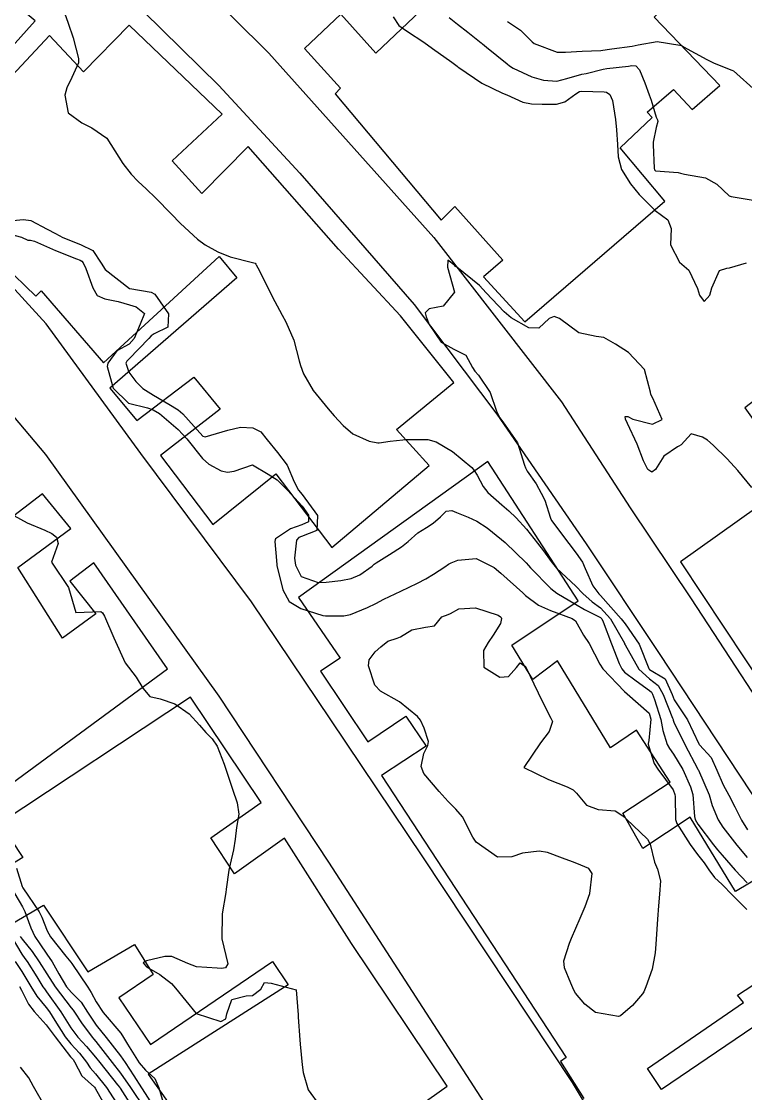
# Model space of a CAD drawing. Header units: metres. Extents: x 298520 to 308411, y 7433745 to 7450750.
# Drawn here: x 305498.5 to 305556.5, y 7436342.2 to 7436428 of the extents above; entities that cross this region are included whole.
import ezdxf

# ---------------------------------------------------------------- set-up
doc = ezdxf.new("R2010")
doc.units = ezdxf.units.M
doc.header["$LTSCALE"] = 10
for name, color, linetype in [('Curvas de Nivel 1m', 11, 'Continuous'), ('Curvas de Nivel 5m', 15, 'Continuous'), ('Edificações', 30, 'Continuous'), ('Vias Primárias', 230, 'Continuous')]:
    doc.layers.add(name, color=color, linetype=linetype)

msp = doc.modelspace()

# ---------------------------------------------------------------- linework, layer by layer
at = {"layer": 'Curvas de Nivel 1m', "flags": 128}
for points, elevation in [([(305528.294, 7436428.408), (305528.762, 7436427.706), (305529.451, 7436427.228), (305530.767, 7436426.377), (305531.438, 7436425.865), (305533.011, 7436424.77), (305533.424, 7436424.454), (305533.48, 7436424.406), (305533.56, 7436424.348), (305535.404, 7436423.089), (305537.045, 7436422.303), (305537.391, 7436422.15), (305538.681, 7436421.576), (305539.385, 7436421.444), (305540.234, 7436421.412), (305541.384, 7436421.401), (305542.042, 7436421.588), (305542.933, 7436422.235), (305543.215, 7436422.413), (305543.396, 7436422.452), (305545.198, 7436422.401), (305545.396, 7436422.374), (305545.652, 7436422.197), (305545.87, 7436421.713), (305546.121, 7436420.193), (305546.197, 7436419.355), (305546.276, 7436418.191), (305546.335, 7436417.188), (305546.582, 7436416.187), (305547.311, 7436415.026), (305548.001, 7436414.173), (305549.284, 7436412.902), (305550.3, 7436412.145), (305550.569, 7436411.443), (305550.501, 7436410.141), (305551.233, 7436408.77), (305551.979, 7436408.122), (305552.676, 7436406.648), (305552.836, 7436406.114), (305553.198, 7436405.608), (305553.652, 7436406.103), (305553.816, 7436406.708), (305554.438, 7436408.092), (305555.035, 7436408.273), (305555.226, 7436408.31), (305556.603, 7436408.696)], 714), ([(305532.783, 7436428.357), (305533.458, 7436427.814), (305534.278, 7436427.164), (305535.352, 7436426.321), (305535.404, 7436426.282), (305535.442, 7436426.251), (305535.781, 7436425.975), (305537.426, 7436424.633), (305537.61, 7436424.482), (305537.903, 7436424.293), (305539.413, 7436423.601), (305540.342, 7436423.328), (305541.408, 7436423.256), (305542.198, 7436423.455), (305543.417, 7436423.81), (305543.764, 7436423.879), (305545.127, 7436424.204), (305545.423, 7436424.257), (305547.15, 7436424.458), (305547.426, 7436424.498), (305547.735, 7436424.484), (305548.028, 7436424.171), (305548.464, 7436423.108), (305548.814, 7436422.159), (305548.956, 7436421.724), (305549.375, 7436420.381), (305549.46, 7436420.149), (305549.488, 7436420.032), (305549.364, 7436419.534), (305549.133, 7436418.375), (305549.125, 7436418.162), (305549.206, 7436416.279), (305549.235, 7436416.161), (305549.322, 7436416.085), (305551.126, 7436415.938), (305551.321, 7436415.895), (305551.636, 7436415.81), (305553.317, 7436415.507), (305554.217, 7436415.002), (305555.221, 7436414.081), (305555.302, 7436414.032), (305555.367, 7436414.015), (305557.297, 7436413.683)], 713), ([(305537.46, 7436428.04), (305538.493, 7436427.324), (305539.444, 7436426.395), (305539.606, 7436426.268), (305541.436, 7436425.57), (305542.109, 7436425.57), (305543.437, 7436425.664), (305544.944, 7436425.713), (305545.439, 7436425.778), (305545.804, 7436425.832), (305547.442, 7436426.062), (305547.931, 7436426.173), (305549.446, 7436426.422), (305551.273, 7436426.132), (305551.442, 7436426.069), (305551.565, 7436426.006), (305553.432, 7436424.993), (305554.023, 7436424.696), (305555.424, 7436424.143), (305555.549, 7436424.079), (305557.399, 7436422.437)], 712), ([(305497.265, 7436412.038), (305498.692, 7436412.183), (305499.266, 7436412.097), (305500.596, 7436411.4), (305501.256, 7436411.04), (305501.836, 7436410.724), (305503.248, 7436410.183), (305504.241, 7436409.693), (305504.916, 7436408.685), (305505.225, 7436408.172), (305507.175, 7436406.66), (305507.203, 7436406.65), (305508.915, 7436406.349), (305509.199, 7436406.189), (305510.301, 7436404.619), (305510.244, 7436403.542), (305509.159, 7436403.018), (305508.924, 7436402.866), (305508.742, 7436402.636), (305507.136, 7436400.988), (305506.959, 7436400.838), (305506.884, 7436400.662), (305507.126, 7436399.94), (305507.68, 7436399.213), (305508.26, 7436398.643), (305509.105, 7436398.095), (305510.332, 7436397.38), (305511.088, 7436396.93), (305511.465, 7436396.606), (305513.065, 7436394.83), (305513.241, 7436394.764), (305515.07, 7436395.311), (305516.076, 7436395.547), (305517.072, 7436395.49), (305517.708, 7436395.169), (305518.201, 7436394.523), (305519.048, 7436393.508), (305519.813, 7436392.502), (305520.36, 7436391.156), (305520.724, 7436390.493), (305521.01, 7436390.154), (305522.239, 7436388.478), (305522.185, 7436387.268), (305520.967, 7436386.78), (305520.746, 7436386.713), (305520.561, 7436386.494), (305520.392, 7436385.052), (305520.467, 7436384.495), (305520.929, 7436383.595), (305522.295, 7436383.103), (305522.923, 7436383.139), (305524.11, 7436383.268), (305524.928, 7436383.418), (305525.638, 7436383.727), (305526.621, 7436384.423), (305526.791, 7436384.575), (305526.946, 7436384.688), (305528.009, 7436385.353), (305528.959, 7436385.969), (305529.491, 7436386.392), (305530.284, 7436387.07), (305530.98, 7436387.51), (305531.507, 7436387.843), (305532.085, 7436388.359), (305532.546, 7436388.806), (305532.998, 7436388.881), (305533.374, 7436388.722), (305534.309, 7436388.33), (305534.989, 7436388.026), (305535.821, 7436387.471), (305536.967, 7436386.56), (305537.26, 7436386.297), (305538.947, 7436384.668), (305539.132, 7436384.464), (305539.296, 7436384.275), (305540.918, 7436382.618), (305541.421, 7436382.245), (305542.904, 7436381.361), (305543.614, 7436380.933), (305544.894, 7436380.298), (305545.004, 7436380.199), (305545.128, 7436379.961), (305545.784, 7436378.191), (305546.407, 7436376.627), (305546.62, 7436376.182), (305546.84, 7436375.932), (305547.763, 7436375.241), (305548.826, 7436374.448), (305548.98, 7436374.313), (305549.064, 7436374.156), (305549.225, 7436373.746), (305549.726, 7436372.146), (305549.897, 7436371.256), (305550.251, 7436370.138), (305550.443, 7436369.808), (305550.765, 7436369.354), (305551.49, 7436368.123), (305552.118, 7436366.731), (305552.289, 7436366.114), (305552.441, 7436364.377), (305552.496, 7436364.112), (305552.698, 7436363.764), (305553.97, 7436362.091), (305554.281, 7436361.697), (305554.665, 7436361.26), (305555.699, 7436360.07), (305556.643, 7436359.043)], 716), ([(305497.517, 7436411.037), (305498.534, 7436410.761), (305499.026, 7436410.529), (305499.251, 7436410.513), (305499.564, 7436410.432), (305501.242, 7436409.683), (305502.931, 7436409.018), (305503.235, 7436408.914), (305503.373, 7436408.847), (305503.469, 7436408.706), (305503.671, 7436408.258), (305504.248, 7436406.694), (305504.588, 7436406.081), (305505.194, 7436405.824), (305506.265, 7436405.597), (305507.19, 7436405.345), (305507.715, 7436405.179), (305508.39, 7436404.642), (305508.025, 7436403.792), (305507.554, 7436402.654), (305507.148, 7436402.196), (305506.161, 7436401.652), (305505.438, 7436400.677), (305505.394, 7436400.414), (305505.877, 7436398.672), (305507.095, 7436397.468), (305508.628, 7436397.099), (305509.088, 7436396.945), (305509.578, 7436396.625), (305511.07, 7436395.368), (305511.771, 7436394.603), (305513.04, 7436393.033), (305513.537, 7436392.582), (305514.517, 7436392.057), (305515.027, 7436391.935), (305515.566, 7436392.017), (305517.033, 7436392.54), (305518.291, 7436391.786), (305519.021, 7436391.338), (305519.829, 7436390.502), (305521, 7436389.205), (305521.531, 7436388.485), (305521.509, 7436387.961), (305520.981, 7436387.723), (305520.068, 7436387.407), (305518.965, 7436386.663), (305518.884, 7436386.591), (305518.844, 7436386.512), (305518.833, 7436386.383), (305518.947, 7436384.879), (305518.98, 7436384.51), (305518.985, 7436384.467), (305519.449, 7436382.505), (305519.976, 7436381.576), (305520.898, 7436381.022), (305522.674, 7436380.472), (305522.893, 7436380.432), (305524.343, 7436380.448), (305524.894, 7436380.542), (305526.236, 7436381.09), (305526.903, 7436381.43), (305527.559, 7436381.761), (305528.913, 7436382.4), (305530.253, 7436383.05), (305530.928, 7436383.407), (305531.538, 7436383.76), (305532.438, 7436384.355), (305532.728, 7436384.569), (305532.946, 7436384.684), (305533.488, 7436384.882), (305534.95, 7436385.016), (305536.395, 7436384.305), (305536.936, 7436383.856), (305538.682, 7436382.282), (305538.911, 7436382.061), (305539.932, 7436381.294), (305540.899, 7436380.869), (305542.64, 7436380.233), (305542.891, 7436380.025), (305543.555, 7436378.895), (305543.993, 7436378.213), (305544.848, 7436376.559), (305545.104, 7436376.197), (305546.825, 7436374.372), (305547.051, 7436374.178), (305548.8, 7436372.64), (305548.942, 7436372.158), (305548.776, 7436370.46), (305548.712, 7436370.223), (305548.719, 7436370.161), (305548.771, 7436369.962), (305549.216, 7436368.612), (305549.497, 7436368.149), (305550.728, 7436366.492), (305550.867, 7436366.129), (305550.886, 7436365.964), (305550.918, 7436364.128), (305551.011, 7436363.814), (305552.083, 7436362.116), (305552.665, 7436361.32), (305553.2, 7436360.644), (305553.596, 7436360.096), (305554.047, 7436359.489), (305554.641, 7436358.923), (305555.492, 7436358.071), (305556.616, 7436356.923)], 717), ([(305557.019, 7436390.706), (305555.913, 7436392.071), (305555.047, 7436392.999), (305553.926, 7436394.097), (305553.464, 7436394.502), (305553.069, 7436394.752), (305552.182, 7436395.009), (305551.366, 7436394.127), (305551.181, 7436394.009), (305551.061, 7436393.969), (305549.968, 7436393.227), (305549.304, 7436392.156), (305549.031, 7436391.947), (305548.701, 7436392.163), (305548.351, 7436392.859), (305547.84, 7436394.172), (305547.08, 7436395.842), (305546.907, 7436396.182), (305546.88, 7436396.388), (305547.086, 7436396.396), (305547.503, 7436396.176), (305549.079, 7436395.784), (305549.834, 7436396.149), (305549.108, 7436397.854), (305548.933, 7436398.162), (305548.921, 7436398.355), (305548.429, 7436400.167), (305547.146, 7436401.517), (305546.096, 7436402.191), (305545.161, 7436402.734), (305544.564, 7436402.807), (305543.166, 7436403.105), (305541.611, 7436404.246), (305541.185, 7436404.419), (305540.807, 7436404.256), (305539.971, 7436403.468), (305539.171, 7436403.495), (305537.757, 7436404.294), (305537.188, 7436404.772), (305535.761, 7436406.314), (305535.211, 7436406.882), (305533.393, 7436408.348), (305533.302, 7436408.417), (305533.234, 7436408.482), (305532.686, 7436408.908), (305532.648, 7436408.356), (305533.203, 7436406.35), (305532.317, 7436405.234), (305531.189, 7436405.023), (305530.857, 7436404.703), (305530.931, 7436404.373), (305531.174, 7436403.758), (305532.138, 7436402.36), (305533.147, 7436401.801), (305534.129, 7436401.321), (305534.653, 7436400.327), (305534.841, 7436400.035), (305535.127, 7436399.706), (305536.063, 7436398.31), (305536.568, 7436396.828), (305536.841, 7436396.302), (305537.08, 7436395.974), (305538.248, 7436394.288), (305538.809, 7436392.51), (305538.9, 7436392.281), (305538.943, 7436392.192), (305539.03, 7436392.023), (305539.744, 7436390.993), (305540.157, 7436390.263), (305540.445, 7436389.696), (305540.899, 7436388.251), (305540.99, 7436388.059), (305542.376, 7436386.236), (305542.955, 7436385.449), (305543.466, 7436384.74), (305543.666, 7436384.219), (305544.287, 7436382.845), (305544.762, 7436382.202), (305544.841, 7436382.129), (305544.912, 7436382.066), (305546.574, 7436380.183), (305546.889, 7436379.797), (305547.995, 7436378.169), (305548.776, 7436376.228), (305548.81, 7436376.16), (305548.843, 7436376.137), (305550.093, 7436375.399), (305550.648, 7436374.133), (305550.817, 7436373.711), (305551.872, 7436372.119), (305552.774, 7436370.184), (305552.798, 7436370.134), (305552.824, 7436370.109), (305553.771, 7436369.103), (305554.222, 7436368.088), (305554.735, 7436366.892), (305555.19, 7436366.075), (305555.656, 7436365.128), (305556.192, 7436364.065), (305556.692, 7436363.309)], 714), ([(305497.378, 7436388.774), (305498.98, 7436387.886), (305500.408, 7436387.299), (305500.967, 7436387.023), (305501.327, 7436386.726), (305501.454, 7436386.229), (305500.943, 7436384.73), (305502.29, 7436382.716), (305502.893, 7436380.71), (305504.894, 7436380.781), (305505.017, 7436380.679), (305505.172, 7436380.395), (305505.916, 7436378.67), (305506.843, 7436376.66), (305507.71, 7436375.525), (305508.246, 7436374.639), (305508.813, 7436373.98), (305509.642, 7436373.79), (305510.804, 7436373.38), (305511.953, 7436372.598), (305512.784, 7436371.685), (305513.284, 7436371.089), (305513.794, 7436370.575), (305514.196, 7436369.997), (305514.753, 7436368.56), (305515.434, 7436366.553), (305515.812, 7436365.449), (305515.926, 7436364.548), (305515.758, 7436363.479), (305515.646, 7436362.55), (305515.52, 7436361.695), (305515.25, 7436360.554), (305515.148, 7436360.055), (305514.935, 7436358.557), (305514.898, 7436358.288), (305514.603, 7436356.56), (305514.583, 7436354.56), (305515.056, 7436352.555), (305514.868, 7436352.239), (305514.549, 7436352.197), (305514.193, 7436352.209), (305512.55, 7436352.315), (305511.858, 7436352.597), (305510.561, 7436353.152), (305510.024, 7436353.155), (305508.555, 7436352.804), (305508.431, 7436352.765), (305508.263, 7436352.643), (305508.55, 7436352.325), (305509.619, 7436351.699), (305510.537, 7436350.989), (305510.878, 7436350.607), (305512.513, 7436348.59), (305514.504, 7436347.935), (305514.909, 7436348.154), (305514.989, 7436348.555), (305515.378, 7436349.698), (305516.528, 7436350.013), (305517.03, 7436350.033), (305517.697, 7436350.528), (305518.002, 7436351.062), (305518.538, 7436351.012), (305518.936, 7436350.913), (305520.533, 7436350.49), (305520.68, 7436348.488), (305520.694, 7436348.305), (305520.817, 7436346.487), (305520.842, 7436346.124), (305521.002, 7436344.485), (305521.081, 7436343.856), (305521.504, 7436342.479), (305522.42, 7436341.184)], 718), ([(305498.122, 7436360.232), (305498.591, 7436358.751), (305498.632, 7436358.663), (305499.949, 7436356.74), (305500.165, 7436356.303), (305500.588, 7436355.203), (305500.856, 7436354.727), (305502.093, 7436353.189), (305502.477, 7436352.711), (305502.561, 7436352.591), (305503.849, 7436350.69), (305504.116, 7436350.274), (305504.521, 7436349.528), (305505.059, 7436348.675), (305506.488, 7436347.01), (305506.709, 7436346.658), (305507.009, 7436346.123), (305507.947, 7436344.645), (305508.457, 7436344.063), (305509.205, 7436343.383), (305509.518, 7436342.624), (305510.024, 7436341.011)], 719), ([(305497.69, 7436354.769), (305498.569, 7436353.329), (305498.81, 7436353.001), (305498.979, 7436352.754), (305499.75, 7436351.537), (305500.248, 7436350.734), (305500.36, 7436350.561), (305500.529, 7436350.332), (305501.689, 7436348.718), (305502.494, 7436347.43), (305503.034, 7436346.702), (305503.735, 7436345.951), (305504.467, 7436345.094), (305504.795, 7436344.677), (305506.229, 7436342.878), (305506.4, 7436342.66), (305506.442, 7436342.596), (305507.685, 7436340.647)], 722), ([(305498.433, 7436354.762), (305498.581, 7436354.541), (305499.384, 7436353.561), (305499.943, 7436352.739), (305500.548, 7436351.756), (305501.238, 7436350.723), (305502.516, 7436349.038), (305502.663, 7436348.856), (305502.771, 7436348.706), (305503.349, 7436347.848), (305504.183, 7436346.684), (305504.32, 7436346.521), (305504.48, 7436346.338), (305505.805, 7436344.667), (305506.454, 7436343.814), (305507.268, 7436342.652), (305508.417, 7436340.943)], 721), ([(305498.015, 7436352.765), (305498.551, 7436351.959), (305499.288, 7436350.749), (305499.761, 7436349.977), (305500.516, 7436349.06), (305500.769, 7436348.727), (305501.187, 7436348.039), (305502.02, 7436346.715), (305502.477, 7436346.155), (305503.189, 7436345.418), (305503.729, 7436344.691), (305504.019, 7436344.247), (305504.454, 7436343.759), (305505.344, 7436342.671), (305506.418, 7436340.998)], 723), ([(305498.379, 7436350.762), (305498.53, 7436350.465), (305499.098, 7436349.33), (305499.549, 7436348.744), (305500.497, 7436347.673), (305501.217, 7436346.723), (305502.467, 7436345.123), (305502.661, 7436344.904), (305502.787, 7436344.705), (305503.353, 7436343.597), (305504.388, 7436342.681), (305504.442, 7436342.622), (305505.532, 7436340.669)], 724), ([(305500.419, 7436341.11), (305499.484, 7436342.744), (305499.127, 7436343.427), (305498.458, 7436344.287)], 724)]:
    msp.add_lwpolyline(points, dxfattribs=dict(at, elevation=elevation))
at = {"layer": 'Curvas de Nivel 1m', "elevation": 718, "flags": 128}
msp.add_lwpolyline([(305536.713, 7436380.483), (305536.894, 7436380.362), (305536.946, 7436380.299), (305536.976, 7436380.215), (305536.888, 7436379.814), (305536.307, 7436378.877), (305535.909, 7436378.31), (305535.53, 7436377.647), (305535.56, 7436376.313), (305536.835, 7436375.513), (305537.544, 7436375.585), (305538.188, 7436376.287), (305538.472, 7436376.66), (305538.845, 7436376.4), (305538.953, 7436376.278), (305539.556, 7436374.995), (305539.913, 7436374.264), (305540.796, 7436372.488), (305540.933, 7436372.249), (305541.073, 7436371.964), (305540.782, 7436371.18), (305540.106, 7436370.26), (305538.753, 7436368.28), (305540.739, 7436367.325), (305542.231, 7436366.734), (305542.727, 7436366.498), (305542.995, 7436366.226), (305543.774, 7436365.275), (305544.71, 7436364.933), (305546.082, 7436364.813), (305546.705, 7436364.426), (305546.974, 7436364.177), (305548.679, 7436362.543), (305548.884, 7436362.157), (305549.225, 7436360.718), (305549.471, 7436360.148), (305549.712, 7436359.212), (305549.633, 7436358.145), (305549.561, 7436357.204), (305549.481, 7436356.147), (305549.392, 7436354.949), (305549.334, 7436354.149), (305549.279, 7436353.443), (305549.055, 7436352.152), (305548.539, 7436350.73), (305548.374, 7436350.322), (305548.28, 7436350.163), (305547.46, 7436349.234), (305546.515, 7436348.414), (305546.346, 7436348.35), (305544.518, 7436348.666), (305543.645, 7436349.334), (305542.905, 7436350.224), (305542.768, 7436350.459), (305542.541, 7436351.018), (305542.011, 7436352.235), (305541.981, 7436352.817), (305542.419, 7436354.232), (305542.465, 7436354.35), (305542.587, 7436354.633), (305543.269, 7436356.22), (305543.676, 7436357.155), (305544.047, 7436358.209), (305544.24, 7436359.797), (305543.964, 7436360.21), (305543.021, 7436360.589), (305542.658, 7436360.731), (305541.86, 7436361.039), (305540.665, 7436361.476), (305539.995, 7436361.589), (305538.664, 7436361.434), (305537.817, 7436361.133), (305536.661, 7436361.109), (305534.959, 7436362.317), (305534.679, 7436362.719), (305533.851, 7436364.333), (305533.331, 7436364.963), (305532.715, 7436365.574), (305531.991, 7436366.357), (305530.745, 7436367.819), (305530.541, 7436368.373), (305530.763, 7436369.406), (305531.086, 7436370.051), (305531.134, 7436370.366), (305530.783, 7436371.426), (305530.484, 7436372.069), (305530.248, 7436372.378), (305528.81, 7436373.538), (305527.278, 7436374.415), (305526.828, 7436374.894), (305526.312, 7436376.425), (305526.366, 7436376.909), (305526.86, 7436377.551), (305527.318, 7436377.964), (305527.882, 7436378.41), (305528.625, 7436378.653), (305528.877, 7436378.765), (305529.801, 7436379.305), (305530.884, 7436379.519), (305531.603, 7436379.646), (305532.209, 7436380.357), (305532.706, 7436380.54), (305532.896, 7436380.622), (305533.549, 7436380.99), (305534.9, 7436381.071)], close=True, dxfattribs=at)
at = {"layer": 'Curvas de Nivel 5m', "flags": 128}
for points, elevation in [([(305501.972, 7436428.725), (305502.281, 7436427.902), (305502.667, 7436426.718), (305503.084, 7436425.055), (305503.083, 7436424.713), (305502.573, 7436423.55), (305502.153, 7436422.722), (305501.992, 7436422.119), (305502.275, 7436420.721), (305503.365, 7436419.908), (305504.175, 7436419.512), (305505.353, 7436418.68), (305506.652, 7436416.667), (305507.314, 7436415.806), (305507.88, 7436415.223), (305508.513, 7436414.642), (305509.292, 7436413.881), (305510.524, 7436412.617), (305511.265, 7436411.861), (305512.623, 7436410.596), (305513.248, 7436410.146), (305514.249, 7436409.581), (305515.239, 7436409.19), (305517.045, 7436408.732), (305517.234, 7436408.68), (305517.303, 7436408.609), (305517.338, 7436408.538), (305517.462, 7436408.304), (305518.36, 7436406.523), (305518.634, 7436405.955), (305519.187, 7436404.92), (305519.417, 7436404.508), (305519.698, 7436403.981), (305520.336, 7436402.498), (305520.768, 7436400.863), (305520.864, 7436400.493), (305521.126, 7436399.814), (305521.883, 7436398.482), (305523.091, 7436397.002), (305523.584, 7436396.462), (305524.3, 7436395.677), (305525.069, 7436395.015), (305526.39, 7436394.427), (305527.061, 7436394.291), (305527.191, 7436394.289), (305528.06, 7436394.41), (305529.064, 7436394.539), (305529.217, 7436394.551), (305531.065, 7436394.569), (305531.748, 7436394.363), (305533.052, 7436393.594), (305534.595, 7436392.327), (305534.792, 7436392.085), (305535.027, 7436391.69), (305535.505, 7436390.802), (305535.883, 7436390.311), (305537.003, 7436389.317), (305537.555, 7436388.851), (305538.162, 7436388.288), (305538.979, 7436387.379), (305539.871, 7436386.266), (305540.347, 7436385.649), (305540.948, 7436384.782), (305541.395, 7436384.245), (305542.921, 7436382.802), (305543.487, 7436382.221), (305544.25, 7436381.554), (305544.902, 7436381.071), (305545.699, 7436380.192), (305546.817, 7436378.237), (305546.842, 7436378.18), (305546.872, 7436378.112), (305547.967, 7436376.169), (305548.835, 7436375.402), (305549.536, 7436374.855), (305549.921, 7436374.144), (305550.685, 7436372.241), (305550.723, 7436372.131), (305550.736, 7436372.074), (305550.791, 7436371.929), (305551.659, 7436370.121), (305552.702, 7436368.162), (305552.73, 7436368.11), (305552.752, 7436368.064), (305553.598, 7436366.097), (305553.864, 7436365.243), (305554.322, 7436364.086), (305554.695, 7436363.521), (305555.818, 7436362.069), (305556.663, 7436361.087)], 715), ([(305497.649, 7436358.765), (305498.608, 7436357.125), (305498.805, 7436356.757), (305499.289, 7436355.449), (305499.611, 7436354.745), (305499.999, 7436354.16), (305500.569, 7436353.348), (305500.975, 7436352.726), (305501.512, 7436351.757), (305502.137, 7436350.714), (305502.529, 7436350.271), (305503.317, 7436349.494), (305503.821, 7436348.69), (305504.498, 7436347.665), (305505.318, 7436346.672), (305506.468, 7436345.201), (305506.839, 7436344.656), (305507.517, 7436343.584), (305508.137, 7436342.643), (305508.436, 7436342.192), (305509.414, 7436340.625)], 720)]:
    msp.add_lwpolyline(points, dxfattribs=dict(at, elevation=elevation))
at = {"layer": 'Edificações'}
for points in [[(305481.513, 7436442.375), (305480.196, 7436440.849), (305478.561, 7436442.206), (305474.949, 7436438.148), (305476.414, 7436436.812), (305475.671, 7436435.858), (305482.693, 7436429.604), (305482.053, 7436428.665), (305492.015, 7436419.625), (305499.616, 7436428.075), (305496.502, 7436430.706), (305495.818, 7436429.783)], [(305526.915, 7436425.498), (305524.117, 7436428.618), (305521.211, 7436425.861), (305524.081, 7436422.704), (305523.645, 7436422.232), (305532.152, 7436412.125), (305533.242, 7436413.214), (305537.096, 7436408.925), (305535.534, 7436407.583), (305538.84, 7436403.99), (305550.066, 7436413.643), (305546.472, 7436417.908), (305549.053, 7436420.345), (305548.654, 7436420.78), (305550.761, 7436422.595), (305552.251, 7436420.994), (305554.468, 7436422.917), (305549.2, 7436428.372), (305551.961, 7436431.13), (305548.363, 7436434.664), (305547.927, 7436434.301), (305544.149, 7436438.22), (305539.208, 7436433.975), (305537.646, 7436435.68)]]:
    msp.add_lwpolyline(points, close=True, dxfattribs=at)
for points in [[(305497.089, 7436408.541), (305499.682, 7436406.026), (305500.097, 7436406.46), (305505.091, 7436400.699), (305514.353, 7436409.221), (305515.781, 7436407.497), (305505.615, 7436398.666), (305507.777, 7436396.067), (305512.326, 7436399.549), (305514.452, 7436396.995), (305509.67, 7436393.281), (305513.845, 7436387.754), (305518.906, 7436391.802), (305523.398, 7436385.907), (305531.183, 7436392.487), (305528.572, 7436395.356), (305533.168, 7436399.111), (305528.893, 7436404.458), (305523.912, 7436409.799), (305516.683, 7436418.012), (305512.961, 7436414.262), (305510.59, 7436416.861), (305514.608, 7436420.611), (305507.163, 7436427.732), (305503.497, 7436424.004), (305500.784, 7436426.912), (305492.925, 7436418.534)], [(305560.848, 7436400.429), (305556.48, 7436397.083), (305560.575, 7436391.353), (305551.314, 7436384.752), (305560.005, 7436371.671)], [(305557.95, 7436359.694), (305555.724, 7436358.347), (305552.083, 7436364.312), (305548.288, 7436361.806), (305546.687, 7436364.635), (305550.482, 7436367.109), (305547.785, 7436371.275), (305545.715, 7436369.866), (305541.475, 7436376.841), (305539.499, 7436375.338), (305537.806, 7436378.094), (305543.106, 7436381.634), (305535.889, 7436392.803), (305520.725, 7436381.894), (305524.045, 7436377.058), (305522.487, 7436376.003), (305526.261, 7436370.353), (305529.327, 7436372.411), (305530.936, 7436370.001), (305527.367, 7436367.641), (305542.151, 7436345.059), (305541.711, 7436344.744), (305543.572, 7436341.772)], [(305494.434, 7436364.593), (305510.217, 7436376.178), (305504.323, 7436384.677), (305502.413, 7436383.217), (305504.473, 7436380.587), (305501.817, 7436378.65), (305498.232, 7436384.296), (305502.469, 7436387.425), (305500.202, 7436390.197), (305497.216, 7436387.902)], [(305528.668, 7436339.965), (305532.622, 7436342.759), (305524.954, 7436354.2), (305519.598, 7436362.627), (305515.578, 7436359.779), (305513.692, 7436362.665), (305517.735, 7436365.473), (305512.058, 7436373.915), (305496.787, 7436363.843), (305498.627, 7436361.071), (305495.037, 7436358.902), (305497.392, 7436355.567), (305500.288, 7436357.254), (305503.848, 7436351.921), (305507.59, 7436354.118), (305509.069, 7436351.708), (305506.323, 7436349.84), (305508.86, 7436346.094), (305518.634, 7436352.753), (305519.901, 7436350.885), (305508.677, 7436343.736), (305512.932, 7436337.727)], [(305563.084, 7436351.533), (305549.784, 7436342.495), (305548.684, 7436344.193), (305556.352, 7436349.469), (305555.882, 7436350.065), (305559.018, 7436352.101)]]:
    msp.add_lwpolyline(points, dxfattribs=at)
at = {"layer": 'Vias Primárias'}
msp.add_lwpolyline([(305506.816, 7436436.953), (305518.35, 7436425.499), (305531.555, 7436410.743), (305541.786, 7436397.573), (305547.29, 7436389.09), (305552.179, 7436381.792), (305560.572, 7436368.925)], dxfattribs=at)
for points in [[(305505.27, 7436431.86), (305514.342, 7436422.917), (305520.826, 7436415.882), (305529.995, 7436405.361), (305536.598, 7436396.579), (305543.764, 7436386.207), (305549.543, 7436377.489), (305556.973, 7436366.262), (305565.621, 7436352.6), (305570.28, 7436344.965), (305575.795, 7436334.601), (305579.691, 7436325.88), (305582.862, 7436318.878), (305587.517, 7436307.189), (305591.447, 7436296.422), (305594.286, 7436289.086, -0.042557), (305595.837, 7436283.776, -0.001323), (305597.257, 7436276.643, 0.004596), (305600.002, 7436263.309, -0.008748), (305602.292, 7436251.698, 0.018525), (305604.187, 7436242.991, -0.023612), (305606.379, 7436232.403), (305607.722, 7436226.641), (305611.033, 7436214.878)], [(305602.282, 7436211.208), (305598.749, 7436220.199), (305594.958, 7436231.16), (305593.142, 7436237.909), (305589.664, 7436251.926), (305585.559, 7436267.561), (305583.897, 7436273.115), (305581.095, 7436279.594), (305578.914, 7436284.53), (305575.069, 7436290.473), (305572.526, 7436295.19), (305567.803, 7436303.586), (305558.976, 7436316.986), (305549.837, 7436331.113), (305542.667, 7436343.063), (305530.672, 7436361.134), (305523.298, 7436372.097), (305516.959, 7436381.559), (305508.08, 7436393.447), (305500.498, 7436403.832), (305492.658, 7436412.4), (305486.06, 7436419.781), (305477.235, 7436429.848, -0.040275)], [(305597.44, 7436206.289), (305593.195, 7436216.838), (305590.445, 7436224.607), (305588.342, 7436231.001), (305585.877, 7436240.615), (305582.725, 7436252.942), (305579.652, 7436265.591, 0.058972), (305576.013, 7436275.372, -0.006125), (305571.647, 7436284.148, 0.027067), (305569.261, 7436288.478, -0.016053), (305565.868, 7436294.327), (305554.835, 7436311.667), (305546.67, 7436324.367), (305537.089, 7436339.162), (305523.145, 7436360.702), (305514.373, 7436374.004), (305500.471, 7436393.363), (305491.776, 7436403.649), (305477.754, 7436419.28), (305469.747, 7436429.033)]]:
    msp.add_lwpolyline(points, format="xyb", dxfattribs=at)

doc.saveas('drawing.dxf')
